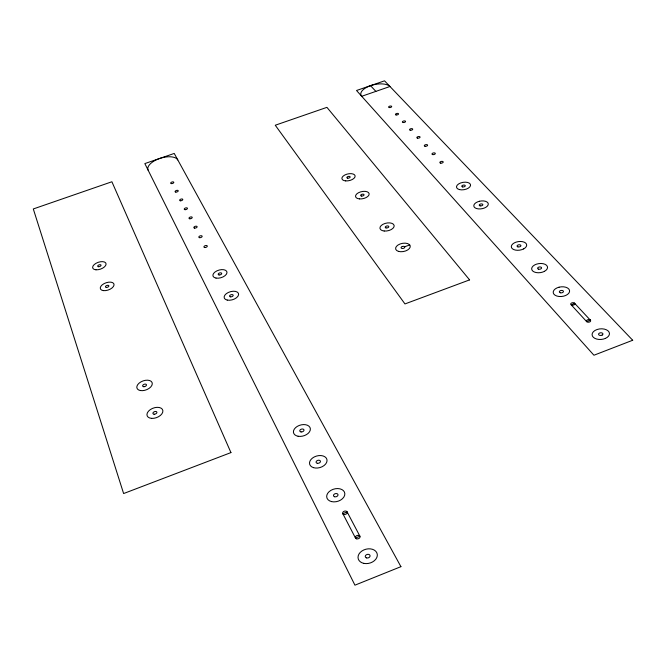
<?xml version="1.0" encoding="UTF-8"?>
<svg xmlns="http://www.w3.org/2000/svg" width="666" height="666" viewBox="0 0 666 666"><rect width="100%" height="100%" fill="white"/><g stroke="black" fill="none" stroke-linecap="round" stroke-linejoin="round"><path stroke-width="1" d="M342.84 513.719L355.478 538.011L359.923 536.238L347.069 511.804A2.356 1.657 -15.2 0 0 344.322 511.205A2.356 1.657 -15.2 0 0 342.657 513.286L342.815 513.694L347.111 511.896M586.654 321.636L590.392 320.204M404.62 246.803L409.74 244.93M590.226 320.03L590.501 320.313A2.14 1.29 -5.4 0 1 589.593 321.978A2.14 1.29 -5.4 0 1 586.829 321.811L570.754 304.345A2.098 1.24 -6 0 1 571.828 302.905A2.098 1.24 -6 0 1 574.333 302.997L590.226 320.03A2.14 1.29 -5.4 0 0 587.462 319.863A2.14 1.29 -5.4 0 0 586.555 321.528M370.521 85.664A15.376 7.018 -12 0 1 389.96 86.505L361.713 96.287A15.376 7.018 -12 0 1 370.521 85.664L375.857 91.384M342.815 513.694L343.123 514.035A2.356 1.657 -15.2 0 0 345.854 514.185A2.356 1.657 -15.2 0 0 347.236 512.212M148.135 170.213A15.743 7.376 -16.7 0 1 159.532 158.516A15.743 7.376 -16.7 0 1 177.797 159.948M602.197 335.04L601.723 335.256A2.181 1.332 -4.8 0 1 599.125 335.081L598.809 334.815A2.181 1.332 -4.8 0 1 599.533 333.075A2.181 1.332 -4.8 0 1 602.38 333.15L602.697 333.416A2.181 1.332 -4.8 0 1 602.197 335.04M402.297 246.528L401.873 246.711A1.865 1.032 -11.4 0 0 401.198 248.01L401.415 248.227A1.865 1.032 -11.4 0 0 403.762 248.235A1.865 1.032 -11.4 0 0 404.645 246.828L404.429 246.611A1.865 1.032 -11.4 0 0 402.297 246.528M544.497 271.32L542.698 272.086A7.984 4.57 -7.4 0 1 532.75 271.037A7.984 4.57 -7.4 0 1 534.723 264.91L536.505 264.152A7.984 4.57 -7.4 0 1 546.445 265.193A7.984 4.57 -7.4 0 1 544.497 271.32M523.667 248.893L521.911 249.633A7.751 4.329 -8.1 0 1 512.312 248.693A7.751 4.329 -8.1 0 1 514.352 242.865L516.083 242.133A7.751 4.329 -8.1 0 1 525.674 243.065A7.751 4.329 -8.1 0 1 523.667 248.893M400.924 566.666L354.936 585.173L144.838 163.586L174.226 153.438L400.924 566.666M632.7 340.251L593.93 355.236L356.518 90.501L384.532 80.827L632.7 340.251M230.944 452.597L123.618 493.548L33.3 208.958L111.896 181.76L230.944 452.597M574.641 303.238L571.253 304.886A2.098 1.24 -6 0 0 573.759 304.978A2.098 1.24 -6 0 0 574.833 303.53L574.641 303.238M469.597 279.887L404.961 303.929L275.258 125.233L326.931 107.351L469.597 279.887M559.04 287.196L557.101 287.854A8.242 4.829 -6.5 0 0 556.909 296.054A8.242 4.829 -6.5 0 0 569.53 291.758A8.242 4.829 -6.5 0 0 559.04 287.196M605.444 338.386L603.379 339.086A8.716 5.311 -4.8 0 1 593.406 337.362L592.465 336.147A8.716 5.311 -4.8 0 1 597.094 329.504A8.716 5.311 -4.8 0 1 608.075 330.877L609.049 332.076A8.716 5.311 -4.8 0 1 605.444 338.386M479.478 201.265L477.705 201.823A7.318 3.896 -9.4 0 0 474.234 207.068A7.318 3.896 -9.4 0 0 482.617 208.583L484.398 208.025A7.318 3.896 -9.4 0 0 487.853 202.78A7.318 3.896 -9.4 0 0 479.478 201.265M459.398 189.577A7.118 3.705 -9.9 0 0 470.537 185.531A7.118 3.705 -9.9 0 0 460.664 182.959A7.118 3.705 -9.9 0 0 459.398 189.577M345.704 180.902A6.76 3.422 -12.7 0 0 355.12 175.874A6.76 3.422 -12.7 0 0 344.688 175.066A6.76 3.422 -12.7 0 0 345.704 180.902M359.532 198.909A6.935 3.588 -12.4 0 0 369.139 193.698A6.935 3.588 -12.4 0 0 358.383 192.79A6.935 3.588 -12.4 0 0 359.532 198.909M384.19 231.019A7.243 3.913 -11.9 0 0 394.139 225.474A7.243 3.913 -11.9 0 0 382.808 224.392A7.243 3.913 -11.9 0 0 384.19 231.019M398.41 251.357A7.443 4.121 -11.4 0 0 410.198 247.011A7.443 4.121 -11.4 0 0 400.183 243.947A7.443 4.121 -11.4 0 0 398.41 251.357M95.971 269.797A7.018 3.588 -19.1 0 0 106.085 264.069A7.018 3.588 -19.1 0 0 96.012 263.303A7.018 3.588 -19.1 0 0 95.971 269.797M103.355 290.609A7.201 3.78 -19.3 0 0 114.053 284.931A7.201 3.78 -19.3 0 0 104.071 283.624A7.201 3.78 -19.3 0 0 103.355 290.609M140.368 390.542A8.067 4.745 -20.1 0 0 152.289 383.882A8.067 4.745 -20.1 0 0 141.001 381.843A8.067 4.745 -20.1 0 0 140.368 390.542M151.648 418.373A8.308 5.037 -20.4 0 0 162.854 410.547A8.308 5.037 -20.4 0 0 150.233 409.665A8.308 5.037 -20.4 0 0 151.648 418.373M389.394 107.576A1.573 0.733 -11.7 0 0 391.691 106.535A1.573 0.733 -11.7 0 0 389.335 106.294A1.573 0.733 -11.7 0 0 389.394 107.576M396.079 114.943A1.598 0.758 -11.6 0 0 398.534 113.994A1.598 0.758 -11.6 0 0 396.295 113.595A1.598 0.758 -11.6 0 0 396.079 114.943M403.28 122.536A1.615 0.774 -11.4 0 0 405.552 121.42A1.615 0.774 -11.4 0 0 403.063 121.212A1.615 0.774 -11.4 0 0 403.28 122.536M417.457 138.153A1.657 0.808 -11.1 0 0 420.063 137.229A1.657 0.808 -11.1 0 0 417.832 136.688A1.657 0.808 -11.1 0 0 417.457 138.153M410.373 130.27A1.632 0.791 -11.2 0 0 412.729 129.171A1.632 0.791 -11.2 0 0 410.256 128.904A1.632 0.791 -11.2 0 0 410.373 130.27M425.091 146.295A1.673 0.824 -10.9 0 0 427.605 145.246A1.673 0.824 -10.9 0 0 425.166 144.83A1.673 0.824 -10.9 0 0 425.091 146.295M432.65 154.587A1.698 0.849 -10.7 0 0 435.306 153.613A1.698 0.849 -10.7 0 0 432.967 153.063A1.698 0.849 -10.7 0 0 432.65 154.587M440.784 163.153A1.715 0.866 -10.5 0 0 443.215 161.963A1.715 0.866 -10.5 0 0 440.567 161.663A1.715 0.866 -10.5 0 0 440.784 163.153M462.487 186.896A1.782 0.924 -9.9 0 0 465.276 185.889A1.782 0.924 -9.9 0 0 462.82 185.24A1.782 0.924 -9.9 0 0 462.487 186.896M480.136 205.869A1.832 0.974 -9.4 0 0 482.85 204.695A1.832 0.974 -9.4 0 0 480.136 204.162A1.832 0.974 -9.4 0 0 480.136 205.869M517.907 246.87A1.94 1.082 -8.1 0 0 520.904 245.762A1.94 1.082 -8.1 0 0 518.148 244.963A1.94 1.082 -8.1 0 0 517.907 246.87M538.411 269.131A1.998 1.141 -7.4 0 0 541.558 268.057A1.998 1.141 -7.4 0 0 538.794 267.116A1.998 1.141 -7.4 0 0 538.411 269.131M560.331 292.757A2.056 1.207 -6.5 0 0 563.453 291.525A2.056 1.207 -6.5 0 0 560.422 290.651A2.056 1.207 -6.5 0 0 560.331 292.757M347.752 178.172A1.69 0.857 -12.7 0 0 350.158 176.94A1.69 0.857 -12.7 0 0 347.585 176.69A1.69 0.857 -12.7 0 0 347.752 178.172M361.63 196.062A1.732 0.899 -12.4 0 0 364.044 194.763A1.732 0.899 -12.4 0 0 361.363 194.522A1.732 0.899 -12.4 0 0 361.63 196.062M385.989 227.905A1.815 0.974 -11.9 0 0 388.811 226.79A1.815 0.974 -11.9 0 0 386.313 226.149A1.815 0.974 -11.9 0 0 385.989 227.905M98.501 266.725A1.757 0.899 -19.1 0 0 101.041 265.301A1.757 0.899 -19.1 0 0 98.526 265.101A1.757 0.899 -19.1 0 0 98.501 266.725M106.46 287.446A1.798 0.941 -19.3 0 0 108.874 285.847A1.798 0.941 -19.3 0 0 106.144 285.831A1.798 0.941 -19.3 0 0 106.46 287.446M143.906 386.713A2.015 1.19 -20.1 0 0 146.453 384.74A2.015 1.19 -20.1 0 0 143.298 384.748A2.015 1.19 -20.1 0 0 143.906 386.713M154.121 414.219A2.073 1.257 -20.4 0 0 156.893 412.246A2.073 1.257 -20.4 0 0 153.721 412.054A2.073 1.257 -20.4 0 0 154.121 414.219M171.37 183.608A1.615 0.774 -16.7 0 0 173.801 182.451A1.615 0.774 -16.7 0 0 171.553 182.176A1.615 0.774 -16.7 0 0 171.37 183.608M175.807 192.091A1.632 0.791 -16.6 0 0 178.247 190.892A1.632 0.791 -16.6 0 0 175.949 190.634A1.632 0.791 -16.6 0 0 175.807 192.091M180.528 200.782A1.648 0.816 -16.6 0 0 182.792 199.442A1.648 0.816 -16.6 0 0 180.286 199.384A1.648 0.816 -16.6 0 0 180.528 200.782M185.14 209.673A1.673 0.833 -16.6 0 0 187.462 208.325A1.673 0.833 -16.6 0 0 184.94 208.233A1.673 0.833 -16.6 0 0 185.14 209.673M189.827 218.781A1.69 0.857 -16.6 0 0 192.241 217.457A1.69 0.857 -16.6 0 0 189.743 217.274A1.69 0.857 -16.6 0 0 189.827 218.781M194.58 228.105A1.715 0.874 -16.6 0 0 197.136 226.84A1.715 0.874 -16.6 0 0 194.722 226.515A1.715 0.874 -16.6 0 0 194.58 228.105M199.584 237.679A1.732 0.899 -16.6 0 0 202.164 236.388A1.732 0.899 -16.6 0 0 199.7 236.055A1.732 0.899 -16.6 0 0 199.584 237.679M204.978 247.519A1.757 0.924 -16.6 0 0 207.293 246.012A1.757 0.924 -16.6 0 0 204.554 245.979A1.757 0.924 -16.6 0 0 204.978 247.519M363.952 563.394A9.807 7.209 -14.7 0 0 377.256 554.162A9.807 7.209 -14.7 0 0 361.821 551.065A9.807 7.209 -14.7 0 0 363.952 563.394M356.718 538.852A2.406 1.74 -15 0 0 360.056 536.671A2.406 1.74 -15 0 0 356.327 535.855A2.406 1.74 -15 0 0 356.718 538.852M331.551 501.598A9.257 6.419 -15.4 0 0 344.838 493.697A9.257 6.419 -15.4 0 0 330.894 490.367A9.257 6.419 -15.4 0 0 331.551 501.598M313.436 467.64A8.958 6.011 -15.7 0 0 327.031 460.872A8.958 6.011 -15.7 0 0 314.352 456.901A8.958 6.011 -15.7 0 0 313.436 467.64M298.118 436.255A8.675 5.636 -15.9 0 0 310.356 428.779A8.675 5.636 -15.9 0 0 297.186 426.448A8.675 5.636 -15.9 0 0 298.118 436.255M366.417 557.875A2.448 1.798 -14.7 0 0 370.08 555.927A2.448 1.798 -14.7 0 0 366.5 554.703A2.448 1.798 -14.7 0 0 366.417 557.875M334.54 496.736A2.314 1.607 -15.4 0 0 338.02 494.938A2.314 1.607 -15.4 0 0 334.698 493.889A2.314 1.607 -15.4 0 0 334.54 496.736M317.399 463.311A2.239 1.499 -15.7 0 0 320.446 461.272A2.239 1.499 -15.7 0 0 316.958 460.739A2.239 1.499 -15.7 0 0 317.399 463.311M301.124 431.934A2.165 1.407 -15.9 0 0 303.979 429.903A2.165 1.407 -15.9 0 0 300.549 429.562A2.165 1.407 -15.9 0 0 301.124 431.934M215.992 278.08A7.276 3.946 -16.5 0 0 226.981 272.752A7.276 3.946 -16.5 0 0 216.841 270.887A7.276 3.946 -16.5 0 0 215.992 278.08M227.231 300.083A7.468 4.162 -16.5 0 0 238.603 294.663A7.468 4.162 -16.5 0 0 228.28 292.482A7.468 4.162 -16.5 0 0 227.231 300.083M219.081 274.95A1.815 0.991 -16.5 0 0 221.703 273.51A1.815 0.991 -16.5 0 0 219.031 273.202A1.815 0.991 -16.5 0 0 219.081 274.95M230.403 296.828A1.865 1.041 -16.5 0 0 233.183 295.404A1.865 1.041 -16.5 0 0 230.511 294.946A1.865 1.041 -16.5 0 0 230.403 296.828"/></g></svg>
